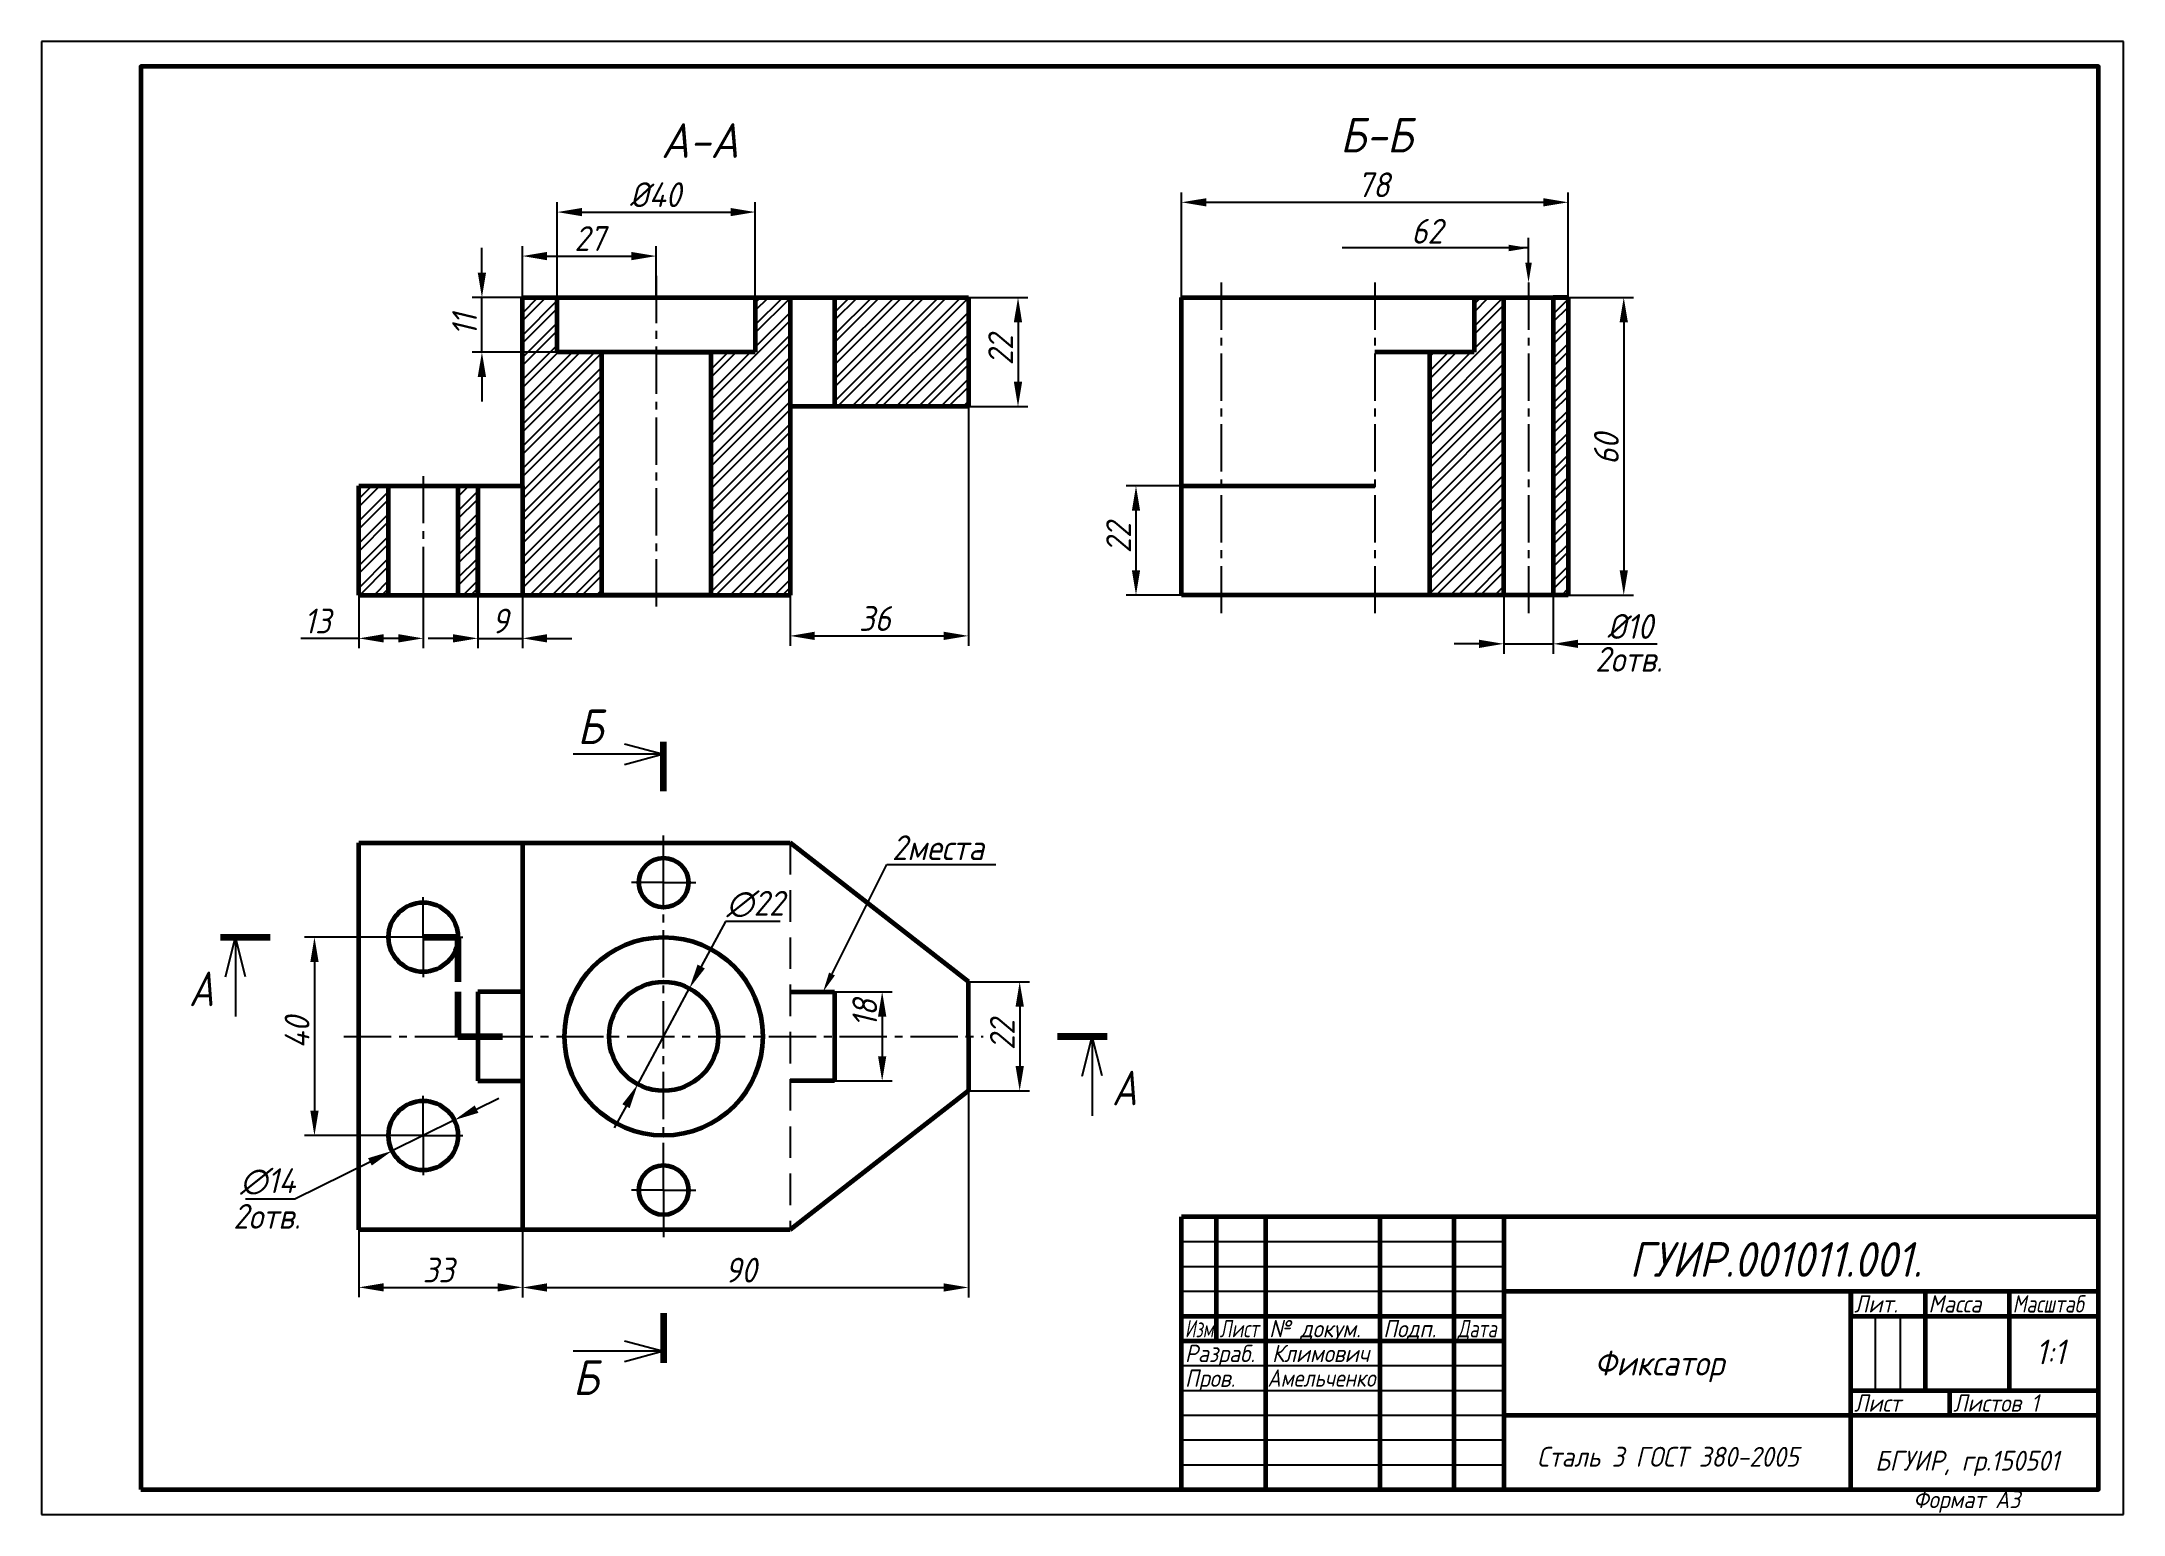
# Model space of a CAD drawing. Header units: millimetres. Extents: x 0 to 420, y 0 to 297.
import ezdxf
from ezdxf import colors
from ezdxf.entities.mleader import LeaderData, LeaderLine
from ezdxf.enums import TextEntityAlignment as Align
from ezdxf.math import Vec2, Vec3

# ---------------------------------------------------------------- set-up
doc = ezdxf.new("R2010")
doc.units = ezdxf.units.MM
doc.header["$LTSCALE"] = 0.5
doc.linetypes.add('осевая2', pattern=[28.575, 19.05, -3.175, 3.175, -3.175])
doc.linetypes.add('штриховая', pattern=[19.05, 12.7, -6.35])
doc.layers.get('0').update_dxf_attribs({"lineweight": 60})
doc.layers.get('Defpoints').update_dxf_attribs({"color": 5})
doc.layers.add('1-оси', color=1, linetype='осевая2')
doc.layers.add('3-размеры', color=6, linetype='Continuous')
doc.layers.add('2-штриховка', color=7, linetype='Continuous', true_color=0x00c7c7)
doc.layers.add('4-текст', color=7, linetype='Continuous', true_color=0x00ad00)
doc.styles.get("Standard").update_dxf_attribs({"font": 'isocpeui.ttf', "width": 0.9})
doc.dimstyles.new('Standart', dxfattribs={"dimtxt": 5, "dimasz": 5, "dimexe": 2, "dimexo": 0, "dimgap": 1, "dimtad": 1, "dimtoh": 1, "dimdec": 0, "dimtxsty": 'Standard', "dimcen": 2.5, "dimadec": 0, "dimazin": 0, "dimtfac": 1, "dimtdec": 0, "dimtmove": 0, "dimatfit": 3, "dimldrblk": 'DOTSMALL', "dimfxl": 1, "dimarcsym": 0})

# ---------------------------------------------------------------- blocks, each defined once
blk = doc.blocks.new('*D6')
at = {"layer": '3-размеры', "color": 0, "lineweight": -2, "transparency": 16777216}
for p, q in [((96.99, 245.4), (96.99, 255.76)), ((101.99, 253.76), (118.99, 253.76)), ((123.99, 245.4), (123.99, 255.76))]:
    blk.add_line(p, q, dxfattribs=at)
at = {"layer": '3-размеры', "color": 0, "transparency": 16777216}
for points in [[(101.99, 254.59), (101.99, 252.92), (96.99, 253.76)], [(118.99, 254.59), (118.99, 252.92), (123.99, 253.76)]]:
    blk.add_solid(points, dxfattribs=at)
at = {"layer": 'Defpoints', "color": 0, "transparency": 16777216}
for p in [(123.99, 253.76), (96.99, 245.4), (123.99, 245.4)]:
    blk.add_point(p, dxfattribs=at)
at = {"layer": '3-размеры', "color": 0, "transparency": 16777216, "insert": (110.59, 257.29), "char_height": 5, "attachment_point": 5}
blk.add_mtext('27', dxfattribs=at)
blk = doc.blocks.new('_DotSmall')
at = {"color": 0, "linetype": 'ByBlock', "const_width": 0.5}
blk.add_lwpolyline([(-0.0625, 0, 1), (0.0625, 0, 1)], format="xyb", close=True, dxfattribs=at)
blk = doc.blocks.new('*D7')
at = {"layer": '3-размеры', "color": 0, "lineweight": -2, "transparency": 16777216}
for p, q in [((103.99, 245.4), (103.99, 264.63)), ((143.99, 245.4), (143.99, 264.63)), ((108.99, 262.63), (138.99, 262.63))]:
    blk.add_line(p, q, dxfattribs=at)
at = {"layer": '3-размеры', "color": 0, "transparency": 16777216}
for points in [[(108.99, 263.46), (108.99, 261.8), (103.99, 262.63)], [(138.99, 263.46), (138.99, 261.8), (143.99, 262.63)]]:
    blk.add_solid(points, dxfattribs=at)
at = {"layer": 'Defpoints', "color": 0, "transparency": 16777216}
for p in [(143.99, 262.63), (103.99, 245.4), (143.99, 245.4)]:
    blk.add_point(p, dxfattribs=at)
at = {"layer": '3-размеры', "color": 0, "transparency": 16777216, "insert": (123.8, 266.13), "char_height": 5, "attachment_point": 5}
blk.add_mtext('%%C40', dxfattribs=at)
blk = doc.blocks.new('*D8')
at = {"layer": '3-размеры', "color": 0, "lineweight": -2, "transparency": 16777216}
for p, q in [((88.83, 250.4), (88.83, 255.4)), ((103.99, 245.4), (86.83, 245.4)), ((88.83, 234.4), (88.83, 245.4)), ((103.99, 234.4), (86.83, 234.4)), ((88.83, 229.4), (88.83, 224.4))]:
    blk.add_line(p, q, dxfattribs=at)
at = {"layer": '3-размеры', "color": 0, "transparency": 16777216}
for points in [[(87.99, 250.4), (89.66, 250.4), (88.83, 245.4)], [(87.99, 229.4), (89.66, 229.4), (88.83, 234.4)]]:
    blk.add_solid(points, dxfattribs=at)
at = {"layer": 'Defpoints', "color": 0, "transparency": 16777216}
for p in [(88.83, 245.4), (103.99, 245.4), (103.99, 234.4)]:
    blk.add_point(p, dxfattribs=at)
at = {"layer": '3-размеры', "color": 0, "transparency": 16777216, "insert": (85.33, 239.9), "char_height": 5, "attachment_point": 5, "rotation": 90}
blk.add_mtext('11', dxfattribs=at)
blk = doc.blocks.new('*D9')
at = {"layer": '3-размеры', "color": 0, "lineweight": -2, "transparency": 16777216}
for p, q in [((63.99, 185.4), (63.99, 174.66)), ((76.99, 185.4), (76.99, 174.66)), ((63.99, 176.66), (52.3, 176.66)), ((71.99, 176.66), (68.99, 176.66))]:
    blk.add_line(p, q, dxfattribs=at)
at = {"layer": '3-размеры', "color": 0, "transparency": 16777216}
for points in [[(68.99, 177.5), (68.99, 175.83), (63.99, 176.66)], [(71.99, 177.5), (71.99, 175.83), (76.99, 176.66)]]:
    blk.add_solid(points, dxfattribs=at)
at = {"layer": 'Defpoints', "color": 0, "transparency": 16777216}
for p in [(63.99, 185.4), (76.99, 185.4), (76.99, 176.66)]:
    blk.add_point(p, dxfattribs=at)
at = {"layer": '3-размеры', "color": 0, "transparency": 16777216, "insert": (55.64, 180.16), "char_height": 5, "attachment_point": 5}
blk.add_mtext('13', dxfattribs=at)
blk = doc.blocks.new('*D10')
at = {"layer": '3-размеры', "color": 0, "lineweight": -2, "transparency": 16777216}
for p, q in [((87.99, 185.4), (87.99, 174.66)), ((96.99, 185.4), (96.99, 174.66)), ((82.99, 176.66), (77.99, 176.66)), ((87.99, 176.66), (96.99, 176.66)), ((101.99, 176.66), (106.99, 176.66))]:
    blk.add_line(p, q, dxfattribs=at)
at = {"layer": '3-размеры', "color": 0, "transparency": 16777216}
for points in [[(82.99, 177.5), (82.99, 175.83), (87.99, 176.66)], [(101.99, 177.5), (101.99, 175.83), (96.99, 176.66)]]:
    blk.add_solid(points, dxfattribs=at)
at = {"layer": 'Defpoints', "color": 0, "transparency": 16777216}
for p in [(87.99, 185.4), (96.99, 185.4), (96.99, 176.66)]:
    blk.add_point(p, dxfattribs=at)
at = {"layer": '3-размеры', "color": 0, "transparency": 16777216, "insert": (92.49, 180.16), "char_height": 5, "attachment_point": 5}
blk.add_mtext('9', dxfattribs=at)
blk = doc.blocks.new('*D11')
at = {"layer": '3-размеры', "color": 0, "lineweight": -2, "transparency": 16777216}
for p, q in [((186.99, 245.4), (198.99, 245.4)), ((196.99, 240.4), (196.99, 228.4)), ((186.99, 223.4), (198.99, 223.4))]:
    blk.add_line(p, q, dxfattribs=at)
at = {"layer": '3-размеры', "color": 0, "transparency": 16777216}
for points in [[(196.15, 240.4), (197.82, 240.4), (196.99, 245.4)], [(196.15, 228.4), (197.82, 228.4), (196.99, 223.4)]]:
    blk.add_solid(points, dxfattribs=at)
at = {"layer": 'Defpoints', "color": 0, "transparency": 16777216}
for p in [(186.99, 245.4), (186.99, 223.4), (196.99, 223.4)]:
    blk.add_point(p, dxfattribs=at)
at = {"layer": '3-размеры', "color": 0, "transparency": 16777216, "insert": (193.49, 234.8), "char_height": 5, "attachment_point": 5, "rotation": 90}
blk.add_mtext('22', dxfattribs=at)
blk = doc.blocks.new('*D12')
at = {"layer": '3-размеры', "color": 0, "lineweight": -2, "transparency": 16777216}
for p, q in [((229.99, 207.4), (218.79, 207.4)), ((220.79, 202.4), (220.79, 190.4)), ((229.99, 185.4), (218.79, 185.4))]:
    blk.add_line(p, q, dxfattribs=at)
at = {"layer": '3-размеры', "color": 0, "transparency": 16777216}
for points in [[(219.96, 202.4), (221.63, 202.4), (220.79, 207.4)], [(219.96, 190.4), (221.63, 190.4), (220.79, 185.4)]]:
    blk.add_solid(points, dxfattribs=at)
at = {"layer": 'Defpoints', "color": 0, "transparency": 16777216}
for p in [(229.99, 207.4), (220.79, 185.4), (229.99, 185.4)]:
    blk.add_point(p, dxfattribs=at)
at = {"layer": '3-размеры', "color": 0, "transparency": 16777216, "insert": (217.29, 196.91), "char_height": 5, "attachment_point": 5, "rotation": 90}
blk.add_mtext('22', dxfattribs=at)
blk = doc.blocks.new('*D13')
at = {"layer": '3-размеры', "color": 0, "lineweight": -2, "transparency": 16777216}
for p, q in [((307.99, 245.4), (321.2, 245.4)), ((319.2, 240.4), (319.2, 190.4)), ((307.99, 185.4), (321.2, 185.4))]:
    blk.add_line(p, q, dxfattribs=at)
at = {"layer": '3-размеры', "color": 0, "transparency": 16777216}
for points in [[(318.37, 240.4), (320.04, 240.4), (319.2, 245.4)], [(318.37, 190.4), (320.04, 190.4), (319.2, 185.4)]]:
    blk.add_solid(points, dxfattribs=at)
at = {"layer": 'Defpoints', "color": 0, "transparency": 16777216}
for p in [(307.99, 245.4), (307.99, 185.4), (319.2, 185.4)]:
    blk.add_point(p, dxfattribs=at)
at = {"layer": '3-размеры', "color": 0, "transparency": 16777216, "insert": (315.7, 214.82), "char_height": 5, "attachment_point": 5, "rotation": 90}
blk.add_mtext('60', dxfattribs=at)
blk = doc.blocks.new('*D14')
at = {"layer": '3-размеры', "color": 0, "lineweight": -2, "transparency": 16777216}
for p, q in [((294.99, 185.4), (294.99, 173.56)), ((304.99, 185.4), (304.99, 173.56)), ((289.99, 175.56), (284.99, 175.56)), ((294.99, 175.56), (304.99, 175.56)), ((309.99, 175.56), (325.95, 175.56))]:
    blk.add_line(p, q, dxfattribs=at)
at = {"layer": '3-размеры', "color": 0, "transparency": 16777216}
for points in [[(289.99, 176.39), (289.99, 174.72), (294.99, 175.56)], [(309.99, 176.39), (309.99, 174.72), (304.99, 175.56)]]:
    blk.add_solid(points, dxfattribs=at)
at = {"layer": 'Defpoints', "color": 0, "transparency": 16777216}
for p in [(294.99, 185.4), (304.99, 185.4), (304.99, 175.56)]:
    blk.add_point(p, dxfattribs=at)
at = {"layer": '3-размеры', "color": 0, "transparency": 16777216, "insert": (320.47, 179.06), "char_height": 5, "attachment_point": 5}
blk.add_mtext('%%C10', dxfattribs=at)
blk = doc.blocks.new('*D15')
at = {"layer": '3-размеры', "color": 0, "lineweight": -2, "transparency": 16777216}
for p, q in [((137.97, 119.57), (133.08, 110.49)), ((149.02, 119.57), (137.97, 119.57)), ((120.27, 86.72), (130.7, 106.09)), ((117.9, 82.32), (115.53, 77.92))]:
    blk.add_line(p, q, dxfattribs=at)
at = {"layer": '3-размеры', "color": 0, "transparency": 16777216}
for points in [[(132.34, 110.88), (133.81, 110.09), (130.7, 106.09)], [(117.16, 82.71), (118.63, 81.92), (120.27, 86.72)]]:
    blk.add_solid(points, dxfattribs=at)
at = {"layer": 'Defpoints', "color": 0, "transparency": 16777216}
for p in [(130.7, 106.09), (120.27, 86.72)]:
    blk.add_point(p, dxfattribs=at)
at = {"layer": '3-размеры', "color": 0, "transparency": 16777216, "insert": (144, 123.07), "char_height": 5, "attachment_point": 5}
blk.add_mtext('∅22', dxfattribs=at)
blk = doc.blocks.new('*D18')
at = {"layer": '3-размеры', "color": 0, "lineweight": -2, "transparency": 16777216}
for p, q in [((159.99, 105.4), (171.58, 105.4)), ((169.58, 100.4), (169.58, 92.4)), ((159.99, 87.4), (171.58, 87.4))]:
    blk.add_line(p, q, dxfattribs=at)
at = {"layer": '3-размеры', "color": 0, "transparency": 16777216}
for points in [[(168.75, 100.4), (170.42, 100.4), (169.58, 105.4)], [(168.75, 92.4), (170.42, 92.4), (169.58, 87.4)]]:
    blk.add_solid(points, dxfattribs=at)
at = {"layer": 'Defpoints', "color": 0, "transparency": 16777216}
for p in [(159.99, 105.4), (159.99, 87.4), (169.58, 87.4)]:
    blk.add_point(p, dxfattribs=at)
at = {"layer": '3-размеры', "color": 0, "transparency": 16777216, "insert": (166.08, 101.07), "char_height": 5, "attachment_point": 5, "rotation": 90}
blk.add_mtext('18', dxfattribs=at)
blk = doc.blocks.new('*D19')
at = {"layer": '3-размеры', "color": 0, "lineweight": -2, "transparency": 16777216}
for p, q in [((186.99, 107.4), (199.33, 107.4)), ((197.33, 102.4), (197.33, 90.4)), ((186.99, 85.4), (199.33, 85.4))]:
    blk.add_line(p, q, dxfattribs=at)
at = {"layer": '3-размеры', "color": 0, "transparency": 16777216}
for points in [[(196.5, 102.4), (198.17, 102.4), (197.33, 107.4)], [(196.5, 90.4), (198.17, 90.4), (197.33, 85.4)]]:
    blk.add_solid(points, dxfattribs=at)
at = {"layer": 'Defpoints', "color": 0, "transparency": 16777216}
for p in [(186.99, 107.4), (186.99, 85.4), (197.33, 85.4)]:
    blk.add_point(p, dxfattribs=at)
at = {"layer": '3-размеры', "color": 0, "transparency": 16777216, "insert": (193.83, 96.7), "char_height": 5, "attachment_point": 5, "rotation": 90}
blk.add_mtext('22', dxfattribs=at)
blk = doc.blocks.new('*D20')
at = {"layer": '3-размеры', "color": 0, "lineweight": -2, "transparency": 16777216}
for p, q in [((63.99, 57.4), (63.99, 43.78)), ((96.99, 57.4), (96.99, 43.78)), ((68.99, 45.78), (91.99, 45.78))]:
    blk.add_line(p, q, dxfattribs=at)
at = {"layer": '3-размеры', "color": 0, "transparency": 16777216}
for points in [[(68.99, 46.61), (68.99, 44.94), (63.99, 45.78)], [(91.99, 46.61), (91.99, 44.94), (96.99, 45.78)]]:
    blk.add_solid(points, dxfattribs=at)
at = {"layer": 'Defpoints', "color": 0, "transparency": 16777216}
for p in [(63.99, 57.4), (96.99, 57.4), (96.99, 45.78)]:
    blk.add_point(p, dxfattribs=at)
at = {"layer": '3-размеры', "color": 0, "transparency": 16777216, "insert": (80.05, 49.28), "char_height": 5, "attachment_point": 5}
blk.add_mtext('33', dxfattribs=at)
blk = doc.blocks.new('*D22')
at = {"layer": '3-размеры', "color": 0, "lineweight": -2, "transparency": 16777216}
for p, q in [((186.99, 85.4), (186.99, 43.75)), ((96.99, 45.78), (96.99, 43.75)), ((101.99, 45.75), (181.99, 45.75))]:
    blk.add_line(p, q, dxfattribs=at)
at = {"layer": '3-размеры', "color": 0, "transparency": 16777216}
for points in [[(101.99, 46.59), (101.99, 44.92), (96.99, 45.75)], [(181.99, 46.59), (181.99, 44.92), (186.99, 45.75)]]:
    blk.add_solid(points, dxfattribs=at)
at = {"layer": 'Defpoints', "color": 0, "transparency": 16777216}
for p in [(186.99, 85.4), (96.99, 45.78), (186.99, 45.75)]:
    blk.add_point(p, dxfattribs=at)
at = {"layer": '3-размеры', "color": 0, "transparency": 16777216, "insert": (141.03, 49.25), "char_height": 5, "attachment_point": 5}
blk.add_mtext('90', dxfattribs=at)
blk = doc.blocks.new('*D23')
at = {"layer": '3-размеры', "color": 0, "lineweight": -2, "transparency": 16777216}
for p, q in [((69.99, 116.4), (53.04, 116.4)), ((55.04, 111.4), (55.04, 81.4)), ((69.99, 76.4), (53.04, 76.4))]:
    blk.add_line(p, q, dxfattribs=at)
at = {"layer": '3-размеры', "color": 0, "transparency": 16777216}
for points in [[(54.21, 111.4), (55.88, 111.4), (55.04, 116.4)], [(54.21, 81.4), (55.88, 81.4), (55.04, 76.4)]]:
    blk.add_solid(points, dxfattribs=at)
at = {"layer": 'Defpoints', "color": 0, "transparency": 16777216}
for p in [(69.99, 116.4), (55.04, 76.4), (69.99, 76.4)]:
    blk.add_point(p, dxfattribs=at)
at = {"layer": '3-размеры', "color": 0, "transparency": 16777216, "insert": (51.54, 97.16), "char_height": 5, "attachment_point": 5, "rotation": 90}
blk.add_mtext('40', dxfattribs=at)
blk = doc.blocks.new('*D24')
at = {"layer": '3-размеры', "color": 0, "lineweight": -2, "transparency": 16777216}
for p, q in [((87.74, 81.72), (92.23, 83.93)), ((83.26, 79.5), (70.71, 73.3)), ((51.1, 63.62), (66.23, 71.09)), ((41.16, 63.62), (51.1, 63.62))]:
    blk.add_line(p, q, dxfattribs=at)
at = {"layer": '3-размеры', "color": 0, "transparency": 16777216}
for points in [[(87.38, 82.47), (88.11, 80.97), (83.26, 79.5)], [(65.86, 71.83), (66.6, 70.34), (70.71, 73.3)]]:
    blk.add_solid(points, dxfattribs=at)
at = {"layer": 'Defpoints', "color": 0, "transparency": 16777216}
for p in [(83.26, 79.5), (70.71, 73.3)]:
    blk.add_point(p, dxfattribs=at)
at = {"layer": '3-размеры', "color": 0, "transparency": 16777216, "insert": (45.63, 67.12), "char_height": 5, "attachment_point": 5}
blk.add_mtext('∅14', dxfattribs=at)
blk = doc.blocks.new('*D25')
at = {"layer": '3-размеры', "color": 0, "lineweight": -2, "transparency": 16777216}
for p, q in [((186.99, 223.4), (186.99, 175.16)), ((150.99, 185.4), (150.99, 175.16)), ((155.99, 177.16), (181.99, 177.16))]:
    blk.add_line(p, q, dxfattribs=at)
at = {"layer": '3-размеры', "color": 0, "transparency": 16777216}
for points in [[(155.99, 178), (155.99, 176.33), (150.99, 177.16)], [(181.99, 178), (181.99, 176.33), (186.99, 177.16)]]:
    blk.add_solid(points, dxfattribs=at)
at = {"layer": 'Defpoints', "color": 0, "transparency": 16777216}
for p in [(186.99, 223.4), (150.99, 185.4), (186.99, 177.16)]:
    blk.add_point(p, dxfattribs=at)
at = {"layer": '3-размеры', "color": 0, "transparency": 16777216, "insert": (168.11, 180.66), "char_height": 5, "attachment_point": 5}
blk.add_mtext('36', dxfattribs=at)
blk = doc.blocks.new('*D27')
at = {"layer": '3-размеры', "color": 0, "lineweight": -2, "transparency": 16777216}
for p, q in [((229.99, 245.4), (229.99, 266.6)), ((307.99, 245.4), (307.99, 266.6)), ((234.99, 264.6), (302.99, 264.6))]:
    blk.add_line(p, q, dxfattribs=at)
at = {"layer": '3-размеры', "color": 0, "transparency": 16777216}
for points in [[(234.99, 265.43), (234.99, 263.77), (229.99, 264.6)], [(302.99, 265.43), (302.99, 263.77), (307.99, 264.6)]]:
    blk.add_solid(points, dxfattribs=at)
at = {"layer": 'Defpoints', "color": 0, "transparency": 16777216}
for p in [(307.99, 264.6), (229.99, 245.4), (307.99, 245.4)]:
    blk.add_point(p, dxfattribs=at)
at = {"layer": '3-размеры', "color": 0, "transparency": 16777216, "insert": (268.71, 268.13), "char_height": 5, "attachment_point": 5}
blk.add_mtext('78', dxfattribs=at)
blk = doc.blocks.new('lnraz')
at = {"lineweight": 100}
blk.add_line((-3, 0), (7, 0), dxfattribs=at)
at = {"lineweight": -3}
for p, q in [((-1.98, -7.99), (0, 0)), ((0, 0), (0, -16)), ((2, -8), (0, 0))]:
    blk.add_line(p, q, dxfattribs=at)
at = {"width": 0.8}
blk.add_text('A', height=7, dxfattribs=at).set_placement((-9.37, -13.92))
blk = doc.blocks.new('Pnraz')
at = {"lineweight": 100}
blk.add_line((3, 0), (-7, 0), dxfattribs=at)
at = {"lineweight": -3}
for p, q in [((-2, -8), (0, 0)), ((0, 0), (0, -16)), ((1.98, -7.99), (0, 0))]:
    blk.add_line(p, q, dxfattribs=at)
at = {"width": 0.8}
blk.add_text('A', height=7, dxfattribs=at).set_placement((4, -13.92))
blk = doc.blocks.new('_Open30')
at = {"color": 0, "linetype": 'ByBlock', "lineweight": -2}
for p, q in [((-1, 0.268), (0, 0)), ((0, 0), (-1, -0.268)), ((0, 0), (-1, 0))]:
    blk.add_line(p, q, dxfattribs=at)

msp = doc.modelspace()

# ---------------------------------------------------------------- hatches: boundary and pattern name
at = {"layer": '2-штриховка'}
h = msp.add_hatch(dxfattribs=at)
h.set_pattern_fill('STEEL', color=256)
h.set_pattern_definition([(45, (0, 0), (-2.245064, 2.245064), []), (45, (0, 1.5875), (-2.245064, 2.245064), [])])
h.paths.add_polyline_path([(112.99, 234.4), (103.99, 234.4), (103.99, 245.4), (96.99, 245.4), (96.99, 207.4), (96.99, 185.4), (112.99, 185.4)])
h.paths.add_polyline_path([(87.99, 207.4), (83.99, 207.4), (83.99, 185.4), (87.99, 185.4)])
h.paths.add_polyline_path([(69.99, 207.4), (63.99, 207.4), (63.99, 185.4), (69.99, 185.4)])
h.paths.add_polyline_path([(150.99, 245.4), (143.99, 245.4), (143.99, 234.4), (134.99, 234.4), (134.99, 185.4), (150.99, 185.4)])
h.paths.add_polyline_path([(186.99, 245.4), (159.99, 245.4), (159.99, 223.4), (186.99, 223.4)])
h = msp.add_hatch(dxfattribs=at)
h.set_pattern_fill('STEEL', color=256)
h.set_pattern_definition([(45, (13.9865, -14.5967), (-2.245064, 2.245064), []), (45, (13.9865, -13.0092), (-2.245064, 2.245064), [])])
h.paths.add_polyline_path([(279.99, 185.4), (294.99, 185.4), (294.99, 245.4), (288.99, 245.4), (288.99, 234.4), (279.99, 234.4)])
h.paths.add_polyline_path([(307.99, 245.4), (304.99, 245.4), (304.99, 185.4), (307.99, 185.4)])

# ---------------------------------------------------------------- linework, layer by layer
at = {"lineweight": -3}
for p, q in [((420, 297), (0, 297)), ((0, 297), (0, 0)), ((420, 0), (420, 297)), ((230, 55), (295, 55)), ((230, 50), (295, 50)), ((230, 45), (295, 45)), ((370, 25), (370, 40)), ((375, 40), (375, 25)), ((230, 30), (295, 30)), ((230, 25), (295, 25)), ((230, 20), (295, 20)), ((230, 15), (295, 15)), ((230, 10), (295, 10)), ((0, 0), (420, 0))]:
    msp.add_line(p, q, dxfattribs=at)
for p, q in [((96.99, 207.4), (96.99, 245.4)), ((96.99, 245.4), (150.99, 245.4)), ((103.99, 234.4), (103.99, 245.4)), ((143.99, 245.4), (143.99, 234.4)), ((150.99, 245.4), (150.99, 185.4)), ((150.99, 245.4), (186.99, 245.4)), ((150.99, 245.4), (159.99, 245.4)), ((159.99, 245.4), (159.99, 223.4)), ((186.99, 245.4), (186.99, 223.4)), ((229.99, 245.4), (307.99, 245.4)), ((229.99, 185.4), (229.99, 245.4)), ((229.99, 245.4), (249.99, 245.4)), ((288.99, 245.4), (288.99, 234.4)), ((294.99, 185.4), (294.99, 245.4)), ((307.99, 245.4), (304.99, 245.4)), ((304.99, 245.4), (304.99, 185.4)), ((307.99, 245.4), (307.99, 185.4)), ((143.99, 234.4), (103.99, 234.4)), ((112.99, 185.4), (112.99, 234.4)), ((123.99, 234.4), (123.99, 234.4)), ((123.99, 234.4), (134.99, 234.4)), ((134.99, 234.4), (134.99, 185.4)), ((288.99, 234.4), (268.99, 234.4)), ((279.99, 234.4), (279.99, 185.4)), ((186.99, 223.4), (150.99, 223.4)), ((63.99, 185.4), (63.99, 207.4)), ((63.99, 207.4), (96.99, 207.4)), ((63.99, 207.4), (76.99, 207.4)), ((69.99, 185.4), (69.99, 207.4)), ((83.99, 207.4), (83.99, 185.4)), ((87.99, 207.4), (87.99, 185.4)), ((96.99, 207.4), (96.99, 185.4)), ((229.99, 185.4), (229.99, 207.4)), ((229.99, 207.4), (268.99, 207.4)), ((87.99, 185.4), (87.99, 196.4)), ((63.99, 185.4), (150.99, 185.4)), ((134.99, 185.4), (112.99, 185.4)), ((307.99, 185.4), (229.99, 185.4)), ((63.99, 135.4), (150.99, 135.4)), ((63.99, 57.4), (63.99, 135.4)), ((63.99, 135.4), (96.99, 135.4)), ((96.99, 135.4), (96.99, 57.4)), ((186.99, 107.4), (150.99, 135.4)), ((125.49, 127.4), (125.49, 127.4)), ((96.99, 105.4), (87.99, 105.4)), ((87.99, 105.4), (87.99, 87.4)), ((150.99, 105.4), (159.99, 105.4)), ((159.99, 105.4), (159.99, 87.4)), ((186.99, 96.4), (186.99, 107.4)), ((186.99, 96.4), (186.99, 85.4)), ((87.99, 87.4), (96.99, 87.4)), ((159.99, 87.4), (150.99, 87.4)), ((186.99, 85.4), (150.99, 57.4)), ((150.99, 57.4), (63.99, 57.4)), ((365, 45), (365, 40))]:
    msp.add_line(p, q)
at = {"color": 7, "lineweight": 200}
for p, q in [((125.49, 145.82), (125.49, 155.82)), ((36.1, 116.4), (46.1, 116.4)), ((76.99, 116.4), (83.99, 116.4)), ((83.99, 116.4), (83.99, 107.4)), ((83.99, 105.4), (83.99, 96.4)), ((83.99, 96.4), (92.99, 96.4)), ((204.96, 96.4), (214.96, 96.4)), ((125.49, 40.58), (125.49, 30.58))]:
    msp.add_line(p, q, dxfattribs=at)
at = {"color": 7}
for p, q in [((76.99, 116.4), (83.99, 116.4)), ((83.99, 116.4), (83.99, 107.4)), ((83.99, 107.4), (83.99, 111.9)), ((83.99, 96.4), (83.99, 105.4)), ((83.99, 96.4), (83.99, 96.4)), ((83.99, 96.4), (83.99, 96.4)), ((83.99, 96.4), (83.99, 96.4)), ((83.99, 96.4), (83.99, 96.4)), ((83.99, 96.4), (92.99, 96.4))]:
    msp.add_line(p, q, dxfattribs=at)
at = {"lineweight": 60}
for p, q in [((415, 60), (230, 60)), ((230, 5), (230, 60)), ((237, 60), (237, 35)), ((247, 5), (247, 60)), ((270, 60), (270, 5)), ((285, 5), (285, 60)), ((295, 60), (295, 5)), ((295, 45), (415, 45)), ((365, 5), (365, 45)), ((380, 45), (380, 25)), ((397, 25), (397, 45)), ((230, 40), (295, 40)), ((365, 40), (415, 40)), ((230, 35), (295, 35)), ((365, 25), (415, 25)), ((385, 20), (385, 25)), ((295, 20), (415, 20))]:
    msp.add_line(p, q, dxfattribs=at)
msp.add_lwpolyline([(20, 5), (415, 5), (415, 292), (20, 292)], close=True, dxfattribs=at)
for centre, radius in [((125.49, 127.4), 5), ((76.99, 116.4), 7), ((125.49, 96.4), 20), ((125.49, 96.4), 11), ((76.99, 76.4), 7), ((125.49, 65.4), 5)]:
    msp.add_circle(centre, radius)
at = {"layer": '1-оси'}
for p, q in [((123.99, 249.78), (123.99, 181.88)), ((237.99, 248.4), (237.99, 181.4)), ((268.99, 248.4), (268.99, 181.4)), ((299.99, 248.4), (299.99, 181.4)), ((76.99, 209.4), (76.99, 183.4)), ((125.49, 127.4), (125.49, 137.4)), ((125.49, 127.4), (118.99, 127.4)), ((125.49, 65.4), (125.49, 127.4)), ((125.49, 127.4), (131.99, 127.4)), ((76.99, 116.4), (76.99, 124.45)), ((76.99, 116.4), (69.01, 116.4)), ((76.99, 116.4), (76.99, 108.35)), ((76.99, 116.4), (84.96, 116.4)), ((60.99, 96.4), (189.99, 96.4)), ((76.99, 76.4), (76.99, 84.41)), ((76.99, 76.4), (68.98, 76.4)), ((76.99, 76.4), (84.99, 76.4)), ((76.99, 76.4), (76.99, 68.39)), ((125.49, 65.4), (118.99, 65.4)), ((125.49, 65.4), (125.49, 55.4)), ((125.49, 65.4), (131.99, 65.4))]:
    msp.add_line(p, q, dxfattribs=at)
at = {"layer": '1-оси', "color": 7, "linetype": 'штриховая'}
msp.add_line((150.99, 135.4), (150.99, 57.4), dxfattribs=at)
at = {"layer": '3-размеры'}
msp.add_line((299.99, 255.39), (299.99, 257.46), dxfattribs=at)

# ---------------------------------------------------------------- block references
at = {"lineweight": 200}
msp.add_blockref('lnraz', (39.1, 116.4), dxfattribs=at)
msp.add_blockref('Pnraz', (211.96, 96.4))

# ---------------------------------------------------------------- texts
at = {"color": 7, "width": 0.9}
for s, p in [('Б-Б', (262, 274.65)), ('Б', (108.1, 155.34)), ('Б', (107.2, 24.07))]:
    msp.add_text(s, height=7, dxfattribs=at).set_placement(p)
at = {"color": 7, "lineweight": 200, "width": 0.9}
msp.add_text('А-А', height=7, dxfattribs=at).set_placement((125, 273.55))
at = {"lineweight": -3, "width": 0.9}
msp.add_text('Формат А3', height=3.5, dxfattribs=at).set_placement((377.6, 1.25))
at = {"layer": '3-размеры', "char_height": 5, "attachment_point": 1}
for s, width, insert in [('62', 10.1474, (276.34, 261.27)), ('2отв.', 10.2846, (313.44, 174.94)), ('2места', 13.5988, (171.57, 136.94)), ('2отв.', 17.7844, (38.66, 62.6))]:
    msp.add_mtext_dynamic_manual_height_columns(s, width=width, gutter_width=25, heights=[0], dxfattribs=dict(at, insert=insert))
at = {"layer": '4-текст', "width": 0.9}
for s, height, p in [('ГУИР.001011.001.', 7, (320.36, 47.9)), ('Климович', 3.5, (248.24, 30.7)), ('1:1', 5, (402.32, 30.26)), ('Фиксатор', 5, (313.28, 28)), ('Сталь 3 ГОСТ 380-2005', 4, (301.71, 9.61)), ('БГУИР, гр.150501', 4, (369.91, 8.82))]:
    msp.add_text(s, height=height, dxfattribs=at).set_placement(p)
at = {"layer": '4-текст', "lineweight": -3}
for s, width, p in [('Лит.', 0.9, (365.67, 40.7)), ('Масса', 0.9, (380.67, 40.7)), ('Масштаб', 0.8, (397.67, 40.7)), ('Изм.', 0.7, (230.67, 35.7)), ('Лист', 0.75, (237.67, 35.7)), ('№ докум.', 0.9, (247.67, 35.7)), ('Подп.', 0.9, (270.67, 35.7)), ('Дата', 0.75, (285.67, 35.7)), ('Разраб.', 0.9, (230.67, 30.7)), ('Пров.', 0.9, (230.67, 25.7)), ('Лист', 0.9, (365.67, 20.7)), ('Листов 1', 0.9, (385.67, 20.7))]:
    msp.add_text(s, height=3.5, dxfattribs=dict(at, width=width)).set_placement(p)
at = {"layer": '4-текст', "width": 0.820193}
msp.add_text('Амельченко', height=3.5, dxfattribs=at).set_placement((247.31, 25.74), (269.08, 25.74), align=Align.FIT)

# ---------------------------------------------------------------- dimensions: what is measured, and where the dimension line sits
at = {"layer": '3-размеры'}
for base, p1, p2, picture, middle in [((143.99, 262.63), (103.99, 245.4), (143.99, 245.4), '*D7', (123.8, 262.63)), ((304.99, 175.56), (294.99, 185.4), (304.99, 185.4), '*D14', (320.47, 175.56))]:
    dim = msp.add_linear_dim(base=base, p1=p1, p2=p2, text='%%C<>', dimstyle='Standart', dxfattribs=at)
    dim.commit()
    dim.dimension.update_dxf_attribs({"geometry": picture, "text_midpoint": middle, "dimtype": 160})
for base, p1, p2, picture, middle in [((307.99, 264.6), (229.99, 245.4), (307.99, 245.4), '*D27', (268.71, 264.6)), ((123.99, 253.76), (96.99, 245.4), (123.99, 245.4), '*D6', (110.59, 253.76)), ((186.99, 177.16), (150.99, 185.4), (186.99, 223.4), '*D25', (168.11, 177.16)), ((76.99, 176.66), (63.99, 185.4), (76.99, 185.4), '*D9', (55.64, 176.66)), ((96.99, 176.66), (87.99, 185.4), (96.99, 185.4), '*D10', (92.49, 176.66)), ((186.99, 45.75), (96.99, 45.78), (186.99, 85.4), '*D22', (141.03, 45.75)), ((96.99, 45.78), (63.99, 57.4), (96.99, 57.4), '*D20', (80.05, 45.78))]:
    dim = msp.add_linear_dim(base=base, p1=p1, p2=p2, dimstyle='Standart', dxfattribs=at)
    dim.commit()
    dim.dimension.update_dxf_attribs({"geometry": picture, "text_midpoint": middle, "dimtype": 160})
for base, p1, p2, picture, middle in [((88.83, 245.4), (103.99, 234.4), (103.99, 245.4), '*D8', (88.83, 239.9)), ((196.99, 223.4), (186.99, 245.4), (186.99, 223.4), '*D11', (196.99, 234.8)), ((319.2, 185.4), (307.99, 245.4), (307.99, 185.4), '*D13', (319.2, 214.82)), ((220.79, 185.4), (229.99, 207.4), (229.99, 185.4), '*D12', (220.79, 196.91)), ((55.04, 76.4), (69.99, 116.4), (69.99, 76.4), '*D23', (55.04, 97.16)), ((169.58, 87.4), (159.99, 105.4), (159.99, 87.4), '*D18', (169.58, 101.07)), ((197.33, 85.4), (186.99, 107.4), (186.99, 85.4), '*D19', (197.33, 96.7))]:
    dim = msp.add_linear_dim(base=base, p1=p1, p2=p2, angle=90, dimstyle='Standart', dxfattribs=at)
    dim.commit()
    dim.dimension.update_dxf_attribs({"geometry": picture, "text_midpoint": middle, "dimtype": 160})
for p1, p2, picture, middle in [((120.27, 86.72), (130.7, 106.09), '*D15', (144, 119.57)), ((83.26, 79.5), (70.71, 73.3), '*D24', (45.63, 63.62))]:
    dim = msp.add_diameter_dim_2p(p1=p1, p2=p2, dimstyle='Standart', dxfattribs=at)
    dim.commit()
    dim.dimension.update_dxf_attribs({"geometry": picture, "text_midpoint": middle, "dimtype": 163})

# ---------------------------------------------------------------- leaders
at = {"color": 7, "lineweight": 0}
ml = msp.add_multileader_mtext('Standard', dxfattribs=at)
ml.set_content('', color=7)
ml.set_leader_properties()
ml.set_arrow_properties(name='OPEN30')
ml.build(insert=Vec2(0, 0))
ml.multileader.update_dxf_attribs({"text_right_attachment_type": 6, "dogleg_length": 0.36, "arrow_head_size": 7.9})
ctx = ml.context
ctx.base_point, ctx.arrow_head_size, ctx.plane_origin = Vec3(105.26, 155.28), 7.9, Vec3(125.49, 153.28)
ctx.right_attachment, ctx.text_align_type = 6, 2
notes = []
notes.append((ctx, [(0, (1, 1, 0), (109.62, 153.28), (-1, 0), 0.36, [(0, [(125.49, 153.28)], 0, [])])]))
ctx.mtext.insert, ctx.mtext.alignment, ctx.mtext.flow_direction = Vec3(107.26, 157.28), 3, 5
ml = msp.add_multileader_mtext('Standard', dxfattribs=at)
ml.set_content('', color=7)
ml.set_leader_properties()
ml.set_arrow_properties(name='OPEN30')
ml.build(insert=Vec2(0, 0))
ml.multileader.update_dxf_attribs({"text_right_attachment_type": 6, "dogleg_length": 0.36, "arrow_head_size": 7.9})
ctx = ml.context
ctx.base_point, ctx.arrow_head_size, ctx.plane_origin = Vec3(105.26, 34.89), 7.9, Vec3(125.48, 32.89)
ctx.right_attachment, ctx.text_align_type = 6, 2
notes.append((ctx, [(0, (1, 1, 0), (109.62, 32.89), (-1, 0), 0.36, [(0, [(125.48, 32.89)], 0, [])])]))
ctx.mtext.insert, ctx.mtext.alignment, ctx.mtext.flow_direction = Vec3(107.26, 36.89), 3, 5
at = {"layer": '3-размеры'}
ml = msp.add_multileader_mtext('Standard', dxfattribs=at)
ml.set_content('', color=256)
ml.set_leader_properties()
ml.build(insert=Vec2(0, 0))
ml.multileader.update_dxf_attribs({"text_right_attachment_type": 6, "dogleg_length": 0.36})
ctx = ml.context
ctx.base_point, ctx.plane_origin = Vec3(260.37, 257.39), Vec3(299.99, 255.39)
ctx.right_attachment, ctx.text_align_type = 6, 2
notes.append((ctx, [(0, (1, 1, 0), (264.73, 255.39), (-1, 0), 0.36, [(0, [(299.99, 255.39)], 0, [])])]))
ctx.mtext.insert, ctx.mtext.alignment, ctx.mtext.flow_direction = Vec3(262.37, 259.39), 3, 5
ml = msp.add_multileader_mtext('Standard', dxfattribs=at)
ml.set_content('', color=256)
ml.set_leader_properties()
ml.build(insert=Vec2(0, 0))
ml.multileader.update_dxf_attribs({"text_right_attachment_type": 6, "dogleg_length": 0.36})
ctx = ml.context
ctx.base_point, ctx.plane_origin = Vec3(295.63, 257.39), Vec3(299.99, 248.4)
ctx.right_attachment, ctx.text_align_type = 6, 2
notes.append((ctx, [(0, (1, 1, 0), (299.99, 255.39), (-1, 0), 0.36, [(0, [(299.99, 248.4)], 0, [])])]))
ctx.mtext.insert, ctx.mtext.alignment, ctx.mtext.flow_direction = Vec3(297.63, 259.39), 3, 5
ml = msp.add_multileader_mtext('Standard', dxfattribs=at)
ml.set_content('', color=256)
ml.set_leader_properties()
ml.build(insert=Vec2(0, 0))
ml.multileader.update_dxf_attribs({"text_right_attachment_type": 6, "dogleg_length": 0.36})
ctx = ml.context
ctx.base_point, ctx.plane_origin = Vec3(192.54, 131.05), Vec3(157.67, 105.4)
ctx.right_attachment = 6
notes.append((ctx, [(0, (1, 1, 0), (170.51, 131.05), (1, 0), 22.03, [(0, [(157.67, 105.4)], 0, [])])]))
ctx.mtext.insert, ctx.mtext.flow_direction = Vec3(194.54, 133.05), 5
for ctx, leaders in notes:
    for number, flags, end, landing, length, lines in leaders:
        leader = LeaderData()
        leader.index, (leader.has_last_leader_line, leader.has_dogleg_vector, leader.attachment_direction) = number, flags
        leader.last_leader_point, leader.dogleg_vector, leader.dogleg_length = Vec3(end), Vec3(landing), length
        for number, points, colour, breaks in lines:
            line = LeaderLine()
            line.index, line.vertices, line.color, line.breaks = number, Vec3.list(points), colors.encode_raw_color(colour), breaks
            leader.lines.append(line)
        ctx.leaders.append(leader)

doc.saveas('drawing.dxf')
